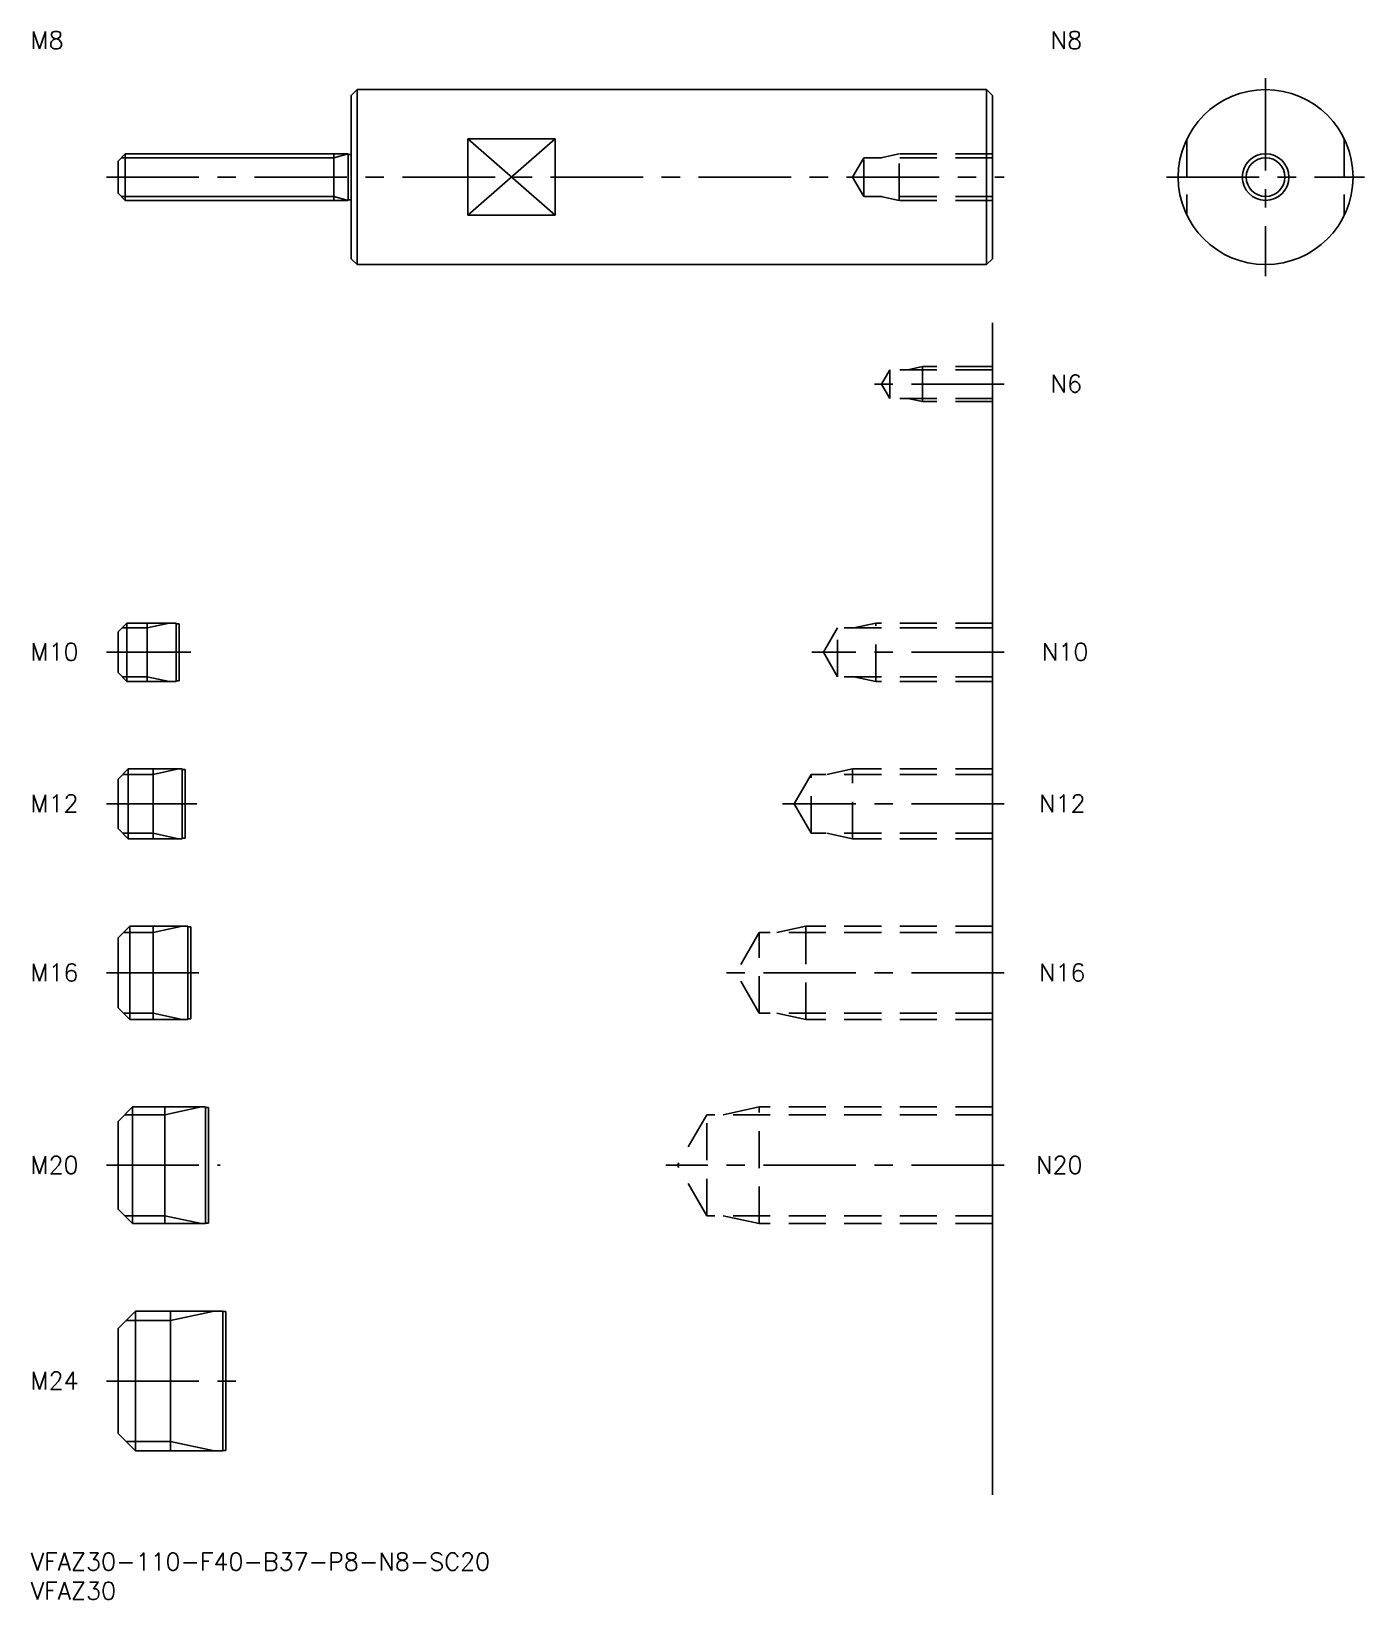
# Model space of a CAD drawing. Extents: x 0 to 229, y -8 to 261.
import ezdxf

# ---------------------------------------------------------------- set-up
doc = ezdxf.new("R2010")
doc.units = 0
doc.header["$LTSCALE"] = 0.5
doc.linetypes.add('CENTER', pattern=[50.8, 31.75, -6.35, 6.35, -6.35])
doc.linetypes.add('DASHED', pattern=[19.05, 12.7, -6.35])
for name, color, linetype in [('MSM_CENTER', 1, 'CENTER'), ('MSM_CONTINUOUS', 7, 'CONTINUOUS'), ('MSM_DASHED', 4, 'DASHED'), ('MSM_NARROW', 5, 'CONTINUOUS'), ('MSM_PART_NUMBER', 7, 'CONTINUOUS')]:
    doc.layers.add(name, color=color, linetype=linetype)
doc.styles.get("Standard").update_dxf_attribs({"font": 'txt.shx', "height": 1, "bigfont": 'bigfont.shx'})

# ---------------------------------------------------------------- blocks, each defined once
blk = doc.blocks.new('*U14')
at = {"layer": 'MSM_PART_NUMBER'}
blk.add_text('VFAZ30-110-F40-B37-P8-N8-SC20', height=3, dxfattribs=at).set_placement((0, -3))
blk = doc.blocks.new('*U15')
at = {"layer": 'MSM_PART_NUMBER'}
blk.add_text('VFAZ30', height=3, dxfattribs=at).set_placement((0, -8))
blk = doc.blocks.new('*U16')
at = {"layer": 'MSM_PART_NUMBER'}
blk.add_text('M24', height=3, dxfattribs=at).set_placement((0, 28.06))
blk = doc.blocks.new('*U17')
at = {"layer": 'MSM_PART_NUMBER'}
blk.add_text('M20', height=3, dxfattribs=at).set_placement((0, 65.06))
blk = doc.blocks.new('*U18')
at = {"layer": 'MSM_PART_NUMBER'}
blk.add_text('M16', height=3, dxfattribs=at).set_placement((0, 98.06))
blk = doc.blocks.new('*U19')
at = {"layer": 'MSM_PART_NUMBER'}
blk.add_text('M12', height=3, dxfattribs=at).set_placement((0, 127.06))
blk = doc.blocks.new('*U20')
at = {"layer": 'MSM_PART_NUMBER'}
blk.add_text('M10', height=3, dxfattribs=at).set_placement((0, 153.06))
blk = doc.blocks.new('*U21')
at = {"layer": 'MSM_PART_NUMBER'}
blk.add_text('M8', height=3, dxfattribs=at).set_placement((0, 258))
blk = doc.blocks.new('*U22')
at = {"layer": 'MSM_PART_NUMBER'}
blk.add_text('N20', height=3, dxfattribs=at).set_placement((172.5, 65.06))
blk = doc.blocks.new('*U23')
at = {"layer": 'MSM_PART_NUMBER'}
blk.add_text('N16', height=3, dxfattribs=at).set_placement((173, 98.06))
blk = doc.blocks.new('*U24')
at = {"layer": 'MSM_PART_NUMBER'}
blk.add_text('N12', height=3, dxfattribs=at).set_placement((173, 127.06))
blk = doc.blocks.new('*U25')
at = {"layer": 'MSM_PART_NUMBER'}
blk.add_text('N10', height=3, dxfattribs=at).set_placement((173.5, 153.06))
blk = doc.blocks.new('*U26')
at = {"layer": 'MSM_PART_NUMBER'}
blk.add_text('N6', height=3, dxfattribs=at).set_placement((175, 199.06))
blk = doc.blocks.new('*U27')
at = {"layer": 'MSM_PART_NUMBER'}
blk.add_text('N8', height=3, dxfattribs=at).set_placement((175, 258))

msp = doc.modelspace()

# ---------------------------------------------------------------- linework, layer by layer
at = {"layer": 'MSM_CENTER'}
for p, q in [((211.87, 253), (211.87, 219)), ((13, 236), (167, 236)), ((194.87, 236), (228.87, 236)), ((167, 200.5), (144, 200.5)), ((13, 154.5), (27.5, 154.5)), ((167, 154.5), (134, 154.5)), ((13, 128.5), (28.5, 128.5)), ((167, 128.5), (129, 128.5)), ((13, 99.5), (29.5, 99.5)), ((167, 99.5), (119, 99.5)), ((13, 66.5), (32.5, 66.5)), ((167, 66.5), (109, 66.5)), ((13, 29.5), (35.5, 29.5))]:
    msp.add_line(p, q, dxfattribs=at)
at = {"layer": 'MSM_CONTINUOUS'}
for p, q in [((55, 250), (56, 251)), ((56, 251), (164, 251)), ((56, 251), (56, 221)), ((164, 251), (164, 221)), ((164, 251), (165, 250)), ((55, 250), (55, 222)), ((165, 250), (165, 222)), ((90, 242.54), (75, 242.54)), ((75, 242.54), (75, 229.46)), ((90, 229.46), (90, 242.54)), ((16.25, 240), (15, 238.75)), ((54.5, 240), (16.25, 240)), ((16.25, 240), (16.25, 232)), ((52, 240), (52, 232)), ((54.5, 240), (54.5, 232)), ((54.5, 239.9), (55, 239.9)), ((15, 233.25), (15, 238.75)), ((16.25, 232), (15, 233.25)), ((54.5, 232), (16.25, 232)), ((54.5, 232.1), (55, 232.1)), ((90, 229.46), (75, 229.46)), ((55, 222), (56, 221)), ((56, 221), (164, 221)), ((164, 221), (165, 222)), ((165, 211), (165, 10)), ((16.5, 159.5), (15, 158)), ((25, 159.5), (16.5, 159.5)), ((16.5, 159.5), (16.5, 149.5)), ((20, 159.5), (20, 149.5)), ((25, 159.5), (25, 149.5)), ((25, 159.4), (25.5, 159.4)), ((25.5, 159.4), (25.5, 149.6)), ((15, 151), (15, 158)), ((16.5, 149.5), (15, 151)), ((25, 149.5), (16.5, 149.5)), ((25, 149.6), (25.5, 149.6)), ((16.75, 134.5), (15, 132.75)), ((26, 134.5), (16.75, 134.5)), ((16.75, 134.5), (16.75, 122.5)), ((21, 122.5), (21, 134.5)), ((26, 122.5), (26, 134.5)), ((15, 124.25), (15, 132.75)), ((26, 134.4), (26.5, 134.4)), ((26.5, 134.4), (26.5, 122.6)), ((16.75, 122.5), (15, 124.25)), ((26, 122.5), (16.75, 122.5)), ((26, 122.6), (26.5, 122.6)), ((17, 107.5), (15, 105.5)), ((15, 93.5), (15, 105.5)), ((27, 107.5), (17, 107.5)), ((17, 91.5), (17, 107.5)), ((21, 107.5), (21, 91.5)), ((27, 107.5), (27, 91.5)), ((27, 107.4), (27.5, 107.4)), ((27.5, 107.4), (27.5, 91.6)), ((17, 91.5), (15, 93.5)), ((27, 91.5), (17, 91.5)), ((27, 91.6), (27.5, 91.6)), ((17.5, 76.5), (15, 74)), ((30, 76.5), (17.5, 76.5)), ((17.5, 76.5), (17.5, 56.5)), ((23, 76.5), (23, 56.5)), ((30, 76.5), (30, 56.5)), ((30, 76.4), (30.5, 76.4)), ((30.5, 76.4), (30.5, 56.6)), ((15, 59), (15, 74)), ((17.5, 56.5), (15, 59)), ((30, 56.5), (17.5, 56.5)), ((30, 56.6), (30.5, 56.6)), ((18, 41.5), (15, 38.5)), ((33, 41.5), (18, 41.5)), ((18, 17.5), (18, 41.5)), ((24, 41.5), (24, 17.5)), ((33, 41.5), (33, 17.5)), ((33, 41.4), (33.5, 41.4)), ((33.5, 41.4), (33.5, 17.6)), ((15, 20.5), (15, 38.5)), ((18, 17.5), (15, 20.5)), ((33, 17.5), (18, 17.5)), ((33, 17.6), (33.5, 17.6))]:
    msp.add_line(p, q, dxfattribs=at)
for radius in [15, 3.32]:
    msp.add_circle((211.87, 236), radius, dxfattribs=at)
at = {"layer": 'MSM_DASHED'}
for p, q in [((198.37, 242.54), (198.37, 229.46)), ((225.37, 242.54), (225.37, 229.46)), ((149, 240), (145.87, 239.32)), ((149, 232), (149, 240)), ((165, 240), (149, 240)), ((142.92, 239.32), (141, 236)), ((142.92, 232.68), (142.92, 239.32)), ((165, 239.32), (142.92, 239.32)), ((142.92, 232.68), (141, 236)), ((165, 232.68), (142.92, 232.68)), ((149, 232), (145.87, 232.68)), ((165, 232), (149, 232)), ((147.42, 202.96), (146, 200.5)), ((165, 202.96), (147.42, 202.96)), ((147.42, 198.04), (147.42, 202.96)), ((153, 203.5), (150.5, 202.96)), ((165, 203.5), (153, 203.5)), ((153, 197.5), (153, 203.5)), ((147.42, 198.04), (146, 200.5)), ((165, 198.04), (147.42, 198.04)), ((153, 197.5), (150.5, 198.04)), ((165, 197.5), (153, 197.5)), ((145, 159.5), (141.25, 158.69)), ((145, 149.5), (145, 159.5)), ((165, 159.5), (145, 159.5)), ((138.42, 158.69), (136, 154.5)), ((138.42, 150.31), (138.42, 158.69)), ((165, 158.69), (138.42, 158.69)), ((138.42, 150.31), (136, 154.5)), ((165, 150.31), (138.42, 150.31)), ((145, 149.5), (141.25, 150.31)), ((165, 149.5), (145, 149.5)), ((141, 134.5), (136.62, 133.55)), ((141, 122.5), (141, 134.5)), ((165, 134.5), (141, 134.5)), ((133.92, 133.55), (131, 128.5)), ((133.92, 123.45), (133.92, 133.55)), ((165, 133.55), (133.92, 133.55)), ((133.92, 123.45), (131, 128.5)), ((165, 123.45), (133.92, 123.45)), ((141, 122.5), (136.62, 123.45)), ((165, 122.5), (141, 122.5)), ((124.99, 106.42), (121, 99.5)), ((124.99, 92.58), (124.99, 106.42)), ((165, 106.42), (124.99, 106.42)), ((133, 107.5), (128, 106.42)), ((133, 91.5), (133, 107.5)), ((165, 107.5), (133, 107.5)), ((124.99, 92.58), (121, 99.5)), ((165, 92.58), (124.99, 92.58)), ((133, 91.5), (128, 92.58)), ((165, 91.5), (133, 91.5)), ((125, 76.5), (118.75, 75.15)), ((165, 76.5), (125, 76.5)), ((125, 56.5), (125, 76.5)), ((115.99, 75.15), (111, 66.5)), ((165, 75.15), (115.99, 75.15)), ((115.99, 57.85), (115.99, 75.15)), ((115.99, 57.85), (111, 66.5)), ((165, 57.85), (115.99, 57.85)), ((125, 56.5), (118.75, 57.85)), ((165, 56.5), (125, 56.5))]:
    msp.add_line(p, q, dxfattribs=at)
at = {"layer": 'MSM_NARROW'}
for p, q in [((75, 242.54), (90, 229.46)), ((75, 229.46), (90, 242.54)), ((52, 239.32), (54.5, 240)), ((52, 239.32), (15.57, 239.32)), ((52, 232.68), (15.57, 232.68)), ((52, 232.68), (54.5, 232)), ((20, 158.69), (23.75, 159.5)), ((20, 158.69), (15.69, 158.69)), ((20, 150.31), (15.69, 150.31)), ((20, 150.31), (23.75, 149.5)), ((21, 133.55), (25.38, 134.5)), ((21, 133.55), (15.8, 133.55)), ((21, 123.45), (15.8, 123.45)), ((21, 123.45), (25.38, 122.5)), ((21, 106.42), (15.92, 106.42)), ((21, 106.42), (26, 107.5)), ((21, 92.58), (15.92, 92.58)), ((21, 92.58), (26, 91.5)), ((23, 75.15), (29.25, 76.5)), ((23, 75.15), (16.15, 75.15)), ((23, 57.85), (16.15, 57.85)), ((23, 57.85), (29.25, 56.5)), ((24, 39.88), (31.5, 41.5)), ((24, 39.88), (16.38, 39.88)), ((24, 19.12), (16.38, 19.12)), ((24, 19.12), (31.5, 17.5))]:
    msp.add_line(p, q, dxfattribs=at)
msp.add_circle((211.87, 236), 4, dxfattribs=at)

# ---------------------------------------------------------------- block references
at = {"layer": 'MSM_CONTINUOUS'}
for name in ['*U21', '*U27', '*U26', '*U20', '*U25', '*U19', '*U24', '*U18', '*U23', '*U17', '*U22', '*U16', '*U14', '*U15']:
    msp.add_blockref(name, (0, 0), dxfattribs=at)

doc.saveas('drawing.dxf')
